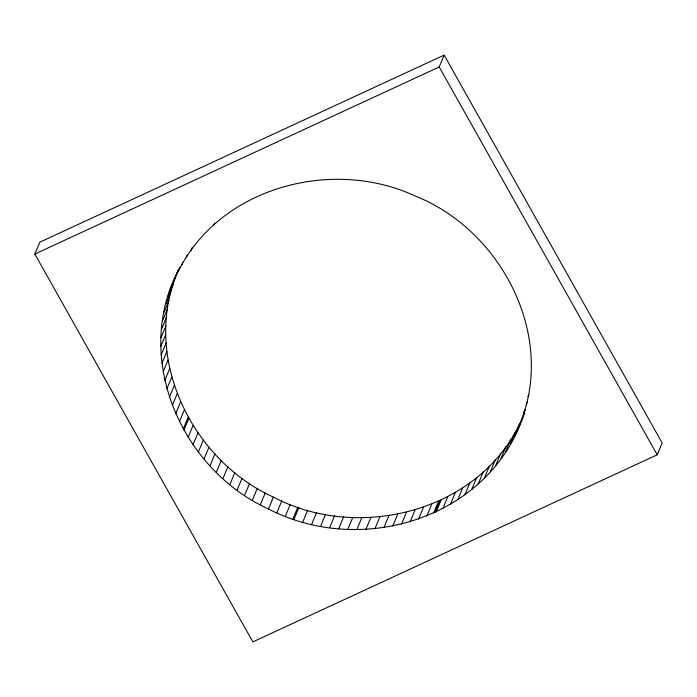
<?xml version="1.0" encoding="UTF-8"?>
<svg xmlns="http://www.w3.org/2000/svg" width="697" height="697" viewBox="0 0 697 697"><rect width="100%" height="100%" fill="white"/><g stroke="black" fill="none" stroke-linecap="round" stroke-linejoin="round"><path stroke-width="1.05" d="M524.693 412.197C491.742 517.479 362.51 557.739 268.476 508.984C180.218 469.02 131.48 355.113 179.922 267.282M522.288 418.052C482.681 510.892 359.556 542.632 273.416 497.127C190.891 459.698 140.724 355.609 178.406 270.009L171.079 287.774M517.793 428.951C558.358 339.97 503.086 230.942 415.246 196.031C332.129 157.295 219.172 187.136 177.866 272.231M522.733 417.094L523.926 414.14M34.85 254.065L39.79 242.199L444.146 55.107L662.15 442.935L657.21 454.801L252.854 641.893L34.85 254.065L439.206 66.973L444.146 55.107M168.308 295.798L173.248 283.932M168.021 296.8L172.961 284.942M181.873 264.738L182.701 262.769M165.973 303.962L170.904 292.095M186.282 257.472L187.51 254.51M164.065 312.247L169.005 300.381M191.065 250.441L192.302 247.47M162.593 320.629L167.533 308.771M161.573 329.097L166.505 317.24M160.99 337.627L165.93 325.769M160.85 346.2L165.79 334.342M213.822 224.965L214.65 222.988M161.164 354.79L166.104 342.924M161.922 363.381L166.862 351.515M163.124 371.945L168.055 360.088M164.762 380.475L169.702 368.608M166.836 388.935L171.776 377.077M169.345 397.316L174.285 385.45M172.281 405.593L177.221 393.727M175.635 413.748L180.575 401.881M179.399 421.755L184.339 409.897M183.25 429.012L188.19 417.154M183.903 430.18L188.843 418.313M188.12 437.272L193.06 425.405M193.06 444.738L197.992 432.872M198.357 451.987L203.297 440.121M204.021 459.001L208.961 447.143M210.024 465.762L214.964 453.904M216.358 472.261L221.297 460.395M222.996 478.473L227.936 466.607M229.94 484.38L234.88 472.522M237.154 489.982L242.094 478.116M244.638 495.253L249.578 483.387M252.366 500.185L257.306 488.327M260.321 504.767L265.252 492.91M268.476 508.984L273.416 497.127M276.822 512.835L281.754 500.969M285.334 516.303L290.266 504.436M292.923 518.995L297.863 507.137M293.986 519.378L298.926 507.512M302.768 522.053L307.708 510.195M311.664 524.327L316.595 512.469M320.629 526.191L325.569 514.334M329.664 527.646L334.595 515.789M338.733 528.683L343.673 516.817M347.82 529.293L352.76 517.435M356.908 529.493L361.839 517.627M365.96 529.258L370.9 517.401M374.969 528.614L379.909 516.747M383.908 527.542L388.848 515.675M392.76 526.052L397.699 514.194M401.498 524.153L406.438 512.295M410.097 521.844L415.037 509.986M418.548 519.134L423.488 507.268M426.825 516.024L431.757 504.166M433.578 513.097L438.518 501.239M434.902 512.53L439.842 500.664M436.191 511.894L441.123 500.028M442.769 508.653L447.701 496.787M450.401 504.401L455.333 492.535M457.781 499.784L462.712 487.926M464.89 494.826L469.83 482.96M471.712 489.521L476.652 477.663M478.238 483.901L483.178 472.035M484.441 477.959L489.381 466.101M490.313 471.73L495.245 459.863M495.828 465.213L500.768 453.346M500.995 458.426L505.935 446.559M527.995 396.619L528.823 394.641M505.778 451.386L510.718 439.528M526.096 404.905L527.324 401.942M510.187 444.12L515.127 432.262M524.039 412.058L525.277 409.095M523.752 413.068L524.989 410.106M514.194 436.636L519.134 424.769M439.206 66.973L657.21 454.801"/></g></svg>
